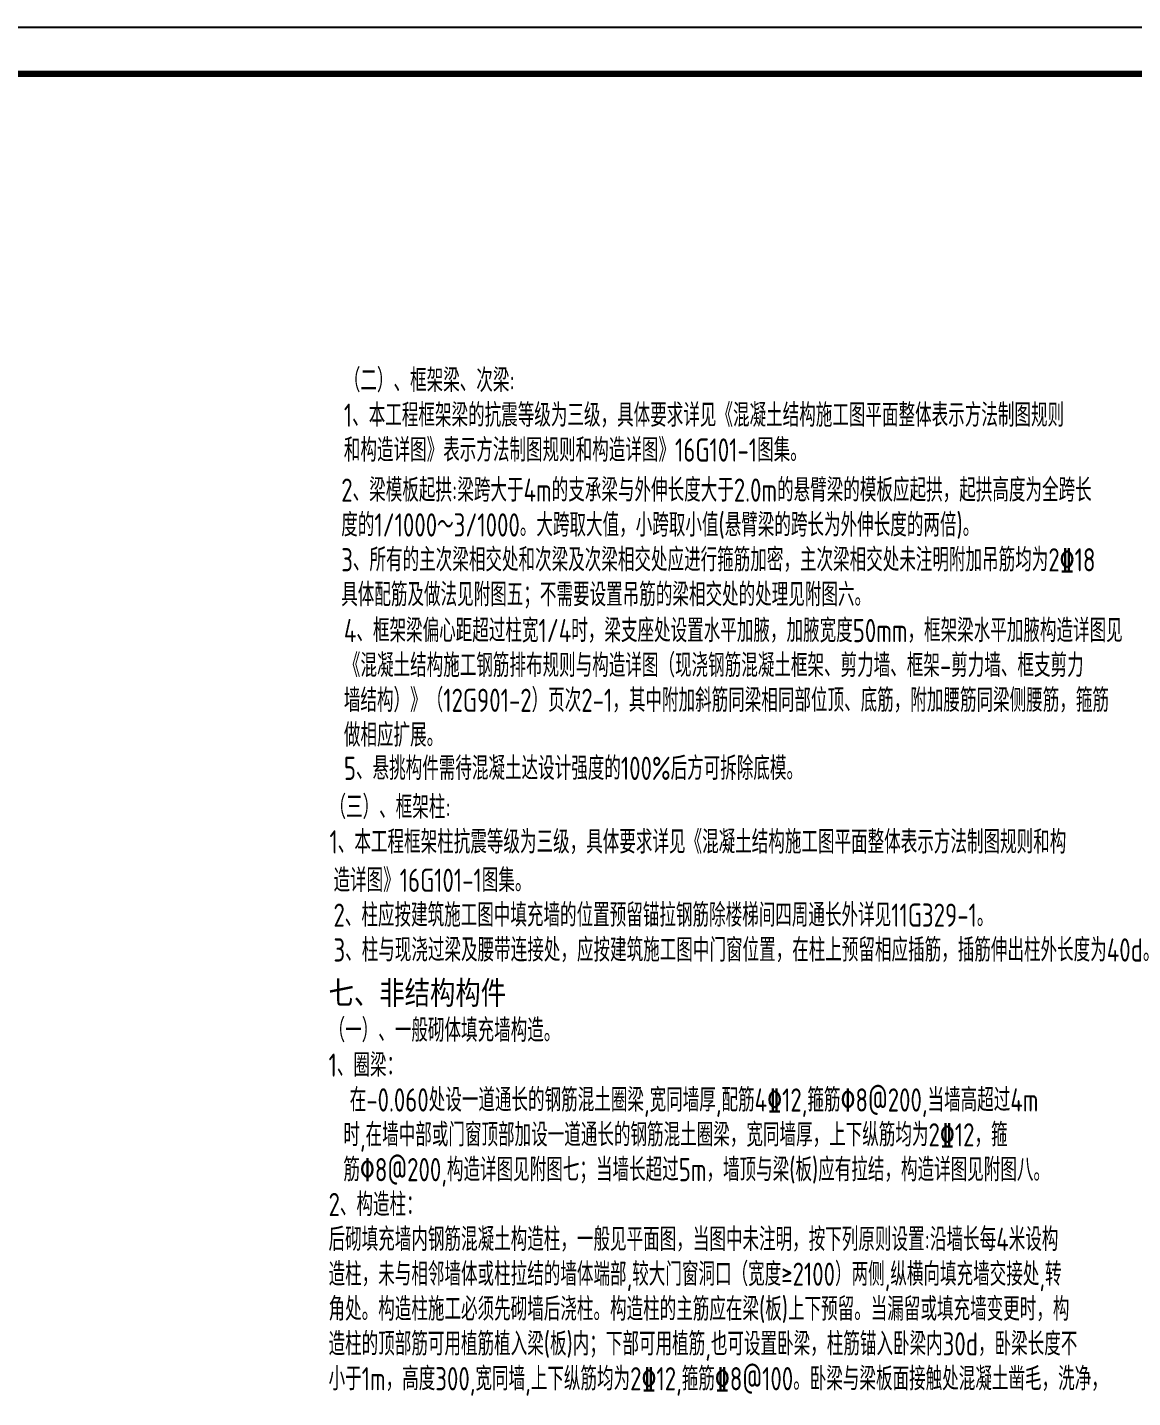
# Model space of a CAD drawing. Extents: x -138012 to 2129925, y -311560 to 0.
# Drawn here: x -12482 to 11299, y -156130 to -126639 of the extents above; entities that cross this region are included whole.
import ezdxf

# ---------------------------------------------------------------- set-up
doc = ezdxf.new("R2010")
doc.units = 0
doc.header["$LTSCALE"] = 1000
doc.header["$MEASUREMENT"] = 0
doc.layers.get('0').update_dxf_attribs({"linetype": 'CONTINUOUS'})
for name, color, linetype in [('3', 3, 'CONTINUOUS'), ('TEXT', 7, 'CONTINUOUS'), ('图框', 4, 'CONTINUOUS')]:
    doc.layers.add(name, color=color, linetype=linetype)
doc.styles.add('tss', font='tssdeng.shx', dxfattribs={"width": 0.75, "bigfont": 'tssdchn.shx'})
doc.styles.add('黑体', font='simhei.ttf')

msp = doc.modelspace()

# ---------------------------------------------------------------- linework, layer by layer
msp.add_lwpolyline([(-60563.781, -186039.453), (23536.219, -186039.453), (23536.219, -126639.453), (-60563.781, -126639.453)], close=True)
at = {"const_width": 80}
msp.add_lwpolyline([(-58063.781, -185039.453), (22536.219, -185039.453), (22536.219, -127639.453), (-58063.781, -127639.453)], close=True, dxfattribs=at)
at = {"layer": '3', "const_width": 100}
msp.add_lwpolyline([(-58063.779, -127639.453), (16036.221, -127639.453), (16036.221, -185039.453), (-58063.779, -185039.453)], close=True, dxfattribs=at)
at = {"layer": '图框'}
msp.add_lwpolyline([(-60563.779, -186039.453), (23536.221, -186039.453), (23536.221, -126639.453), (-60563.779, -126639.453)], close=True, dxfattribs=at)
at = {"layer": '图框', "const_width": 140}
msp.add_lwpolyline([(-58063.779, -127639.453), (22536.221, -127639.453), (22536.221, -185039.453), (-58063.779, -185039.453)], close=True, dxfattribs=at)

# ---------------------------------------------------------------- texts
at = {"layer": 'TEXT', "color": 7, "style": 'tss', "width": 0.75}
for s, p in [('（二）、框架梁、次梁:', (-5672.297, -134485.849)), ('1、本工程框架梁的抗震等级为三级，具体要求详见《混凝土结构施工图平面整体表示方法制图规则', (-5672.297, -135235.849)), ('和构造详图》表示方法制图规则和构造详图》16G101-1图集。', (-5672.297, -135985.849)), ('2、梁模板起拱:梁跨大于4m的支承梁与外伸长度大于2.0m的悬臂梁的模板应起拱，起拱高度为全跨长', (-5728.553, -136847.984)), ('度的1/1000～3/1000。大跨取大值，小跨取小值(悬臂梁的跨长为外伸长度的两倍)。', (-5728.553, -137597.984)), ('3、所有的主次梁相交处和次梁及次梁相交处应进行箍筋加密，主次梁相交处未注明附加吊筋均为2%%13218', (-5728.553, -138347.984)), ('4、框架梁偏心距超过柱宽1/4时，梁支座处设置水平加腋，加腋宽度50mm，框架梁水平加腋构造详图见', (-5671.688, -139871.397)), ('《混凝土结构施工钢筋排布规则与构造详图（现浇钢筋混凝土框架、剪力墙、框架-剪力墙、框支剪力', (-5671.688, -140621.397)), ('墙结构）》（12G901-2）页次2-1，其中附加斜筋同梁相同部位顶、底筋，附加腰筋同梁侧腰筋，箍筋', (-5671.688, -141371.397)), ('做相应扩展。', (-5671.688, -142121.397)), ('5、悬挑构件需待混凝土达设计强度的100%%%后方可拆除底模。', (-5671.688, -142836.332)), ('（三）、框架柱:', (-5981.169, -143671.076)), ('1、本工程框架柱抗震等级为三级，具体要求详见《混凝土结构施工图平面整体表示方法制图规则和构', (-5981.169, -144421.076)), ('造详图》16G101-1图集。', (-5895.968, -145245.978)), ('2、柱应按建筑施工图中填充墙的位置预留锚拉钢筋除楼梯间四周通长外详见11G329-1。', (-5895.968, -145995.978)), ('3、柱与现浇过梁及腰带连接处，应按建筑施工图中门窗位置，在柱上预留相应插筋，插筋伸出柱外长度为40d。', (-5895.968, -146745.978)), ('（一）、一般砌体填充墙构造。', (-6001.543, -148474.005)), ('1、圈梁：', (-6001.543, -149224.005)), ('  在-0.060处设一道通长的钢筋混土圈梁,宽同墙厚,配筋4%%13212,箍筋%%1308@200,当墙高超过4m', (-6001.543, -149974.005)), ('时,在墙中部或门窗顶部加设一道通长的钢筋混土圈梁，宽同墙厚，上下纵筋均为2%%13212，箍', (-5683.138, -150724.005)), ('2、构造柱：', (-6001.543, -152224.005)), ('后砌填充墙内钢筋混凝土构造柱，一般见平面图，当图中未注明，按下列原则设置:沿墙长每4米设构', (-6001.543, -152974.005)), ('造柱，未与相邻墙体或柱拉结的墙体端部,较大门窗洞口（宽度≥2100）两侧,纵横向填充墙交接处,转', (-6001.543, -153724.005)), ('角处。构造柱施工必须先砌墙后浇柱。构造柱的主筋应在梁(板)上下预留。当漏留或填充墙变更时，构', (-6001.543, -154474.005)), ('造柱的顶部筋可用植筋植入梁(板)内；下部可用植筋,也可设置卧梁，柱筋锚入卧梁内30d，卧梁长度不', (-6001.543, -155224.005)), ('小于1m，高度300,宽同墙,上下纵筋均为2%%13212,箍筋%%1328@100。卧梁与梁板面接触处混凝土凿毛，洗净，', (-6001.543, -155974.005))]:
    msp.add_text(s, height=500, dxfattribs=at).set_placement(p)
at = {"layer": 'TEXT', "color": 3, "style": 'tss', "width": 0.75}
msp.add_text('具体配筋及做法见附图五；不需要设置吊筋的梁相交处的处理见附图六。 ', height=500, dxfattribs=at).set_placement((-5728.553, -139097.984))
at = {"layer": 'TEXT', "color": 1, "style": '黑体', "width": 0.8}
msp.add_text('七、非结构构件', height=500, dxfattribs=at).set_placement((-6001.543, -147666.294))
at = {"layer": 'TEXT', "color": 2, "style": 'tss', "width": 0.75}
msp.add_text('筋%%1308@200,构造详图见附图七；当墙长超过5m，墙顶与梁(板)应有拉结，构造详图见附图八。', height=500, dxfattribs=at).set_placement((-5683.138, -151474.005))

doc.saveas('drawing.dxf')
